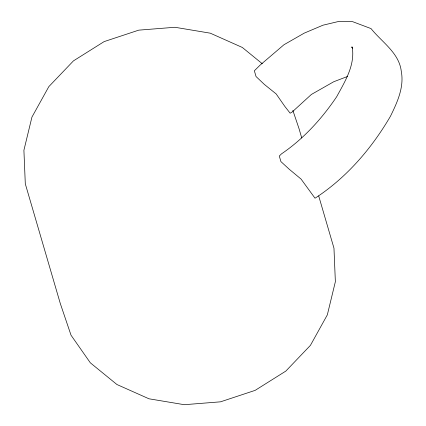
<?xml version="1.0" encoding="UTF-8"?>
<svg xmlns="http://www.w3.org/2000/svg" width="426" height="426" viewBox="0 0 426 426"><rect width="100%" height="100%" fill="white"/><g stroke="black" fill="none" stroke-linecap="round" stroke-linejoin="round"><path stroke-width="0.64" d="M347.685 76.408L333.75 81.733L311.385 94.45L292.135 112.033L290.159 113.209L284.834 106.409L276.176 93.944L264.37 84.433L256.047 76.547L254.359 70.78L260.132 65.098L283.956 44.746L304.244 33.127L322.988 25.193L339.33 21.3L352.515 21.63L371.03 28.59C381.765 42.089 399.178 52.835 401.287 71.334C404.311 87.181 397.261 102.325 390.477 116.218C371.621 148.52 346.53 177.733 315.022 198.223L301.07 179.08L289.153 169.175L280.915 161.592L279.296 156.044L281.469 153.887C303.6 138.817 321.747 118.859 336.673 96.745C344.969 81.483 355.327 65.082 352.195 46.919M262.278 63.73L242.335 47.462L210.284 33.18L174.948 27.275L138.732 30.15L104.12 41.61L73.453 60.87L48.836 86.622L31.934 117.113L23.904 150.261L25.299 183.803L60.311 303.552L71.03 335.209L90.339 362.824L116.926 384.513L148.983 398.795L184.32 404.7L220.53 401.825L255.147 390.365L285.814 371.105L310.432 345.348L327.333 314.862L335.363 281.714L333.968 248.172L318.696 195.939M352.563 47.946L351.674 46.993L352.414 48.042M292.859 110.419L298.951 128.423L301.746 137.976"/></g></svg>
